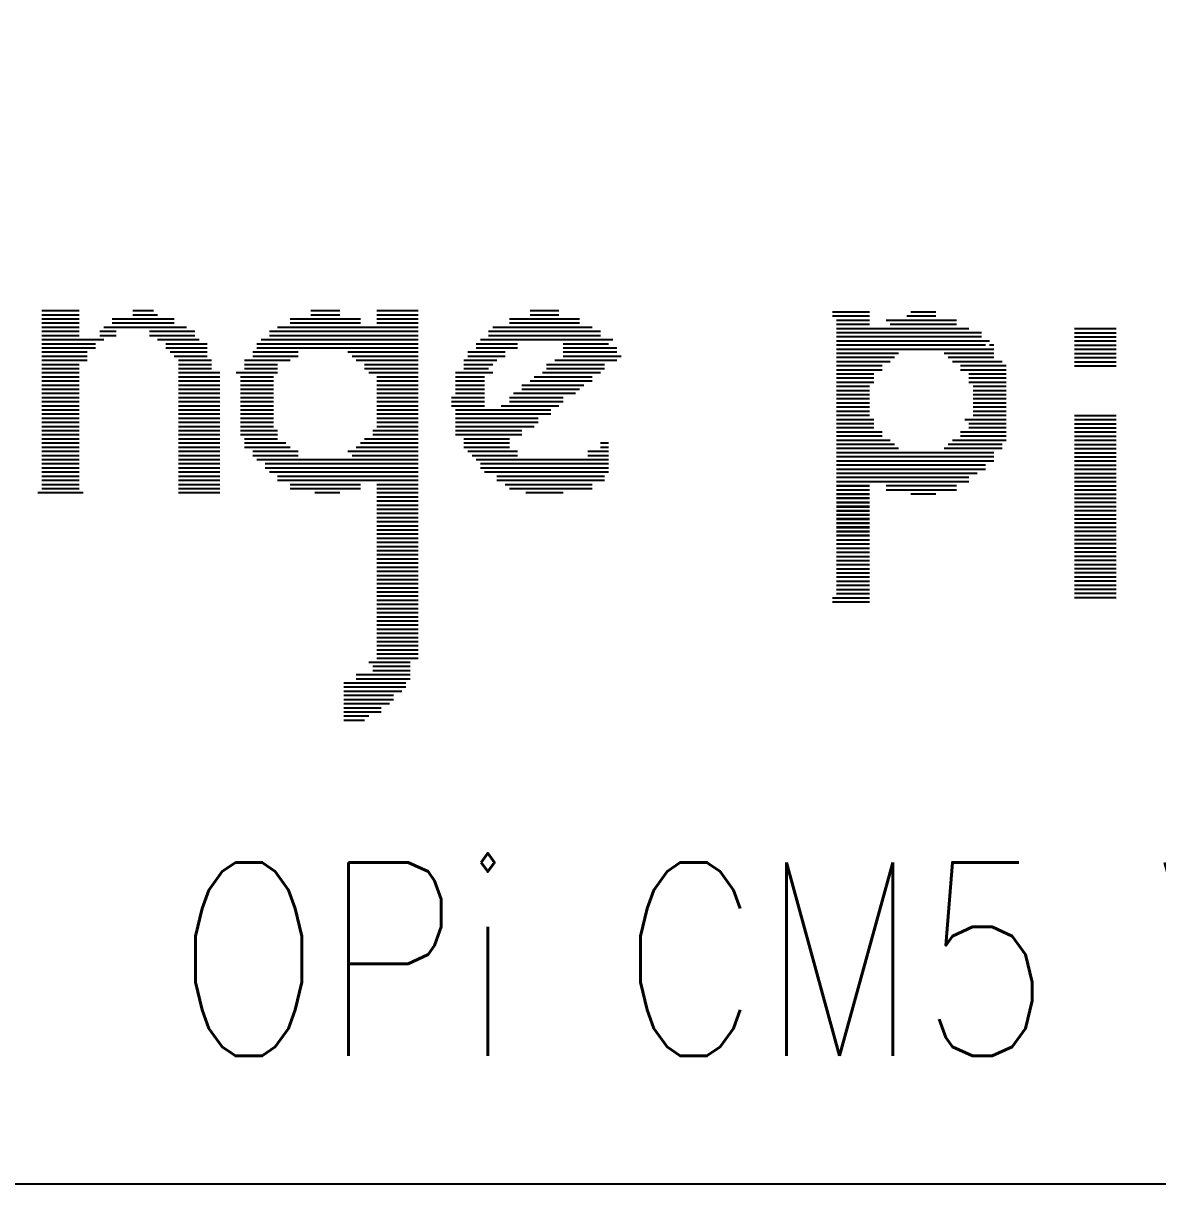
# Model space of a CAD drawing. Extents: x 24 to 162, y 5 to 143.
# Drawn here: x 52.31 to 59.75, y 4.79 to 12.4 of the extents above; entities that cross this region are included whole.
import ezdxf

# ---------------------------------------------------------------- set-up
doc = ezdxf.new("R2010")
doc.units = 0
doc.layers.add('BG_OUTLINE', color=7, linetype='CONTINUOUS')
doc.layers.add('BG_SILKSCREEN_TOP', color=7, linetype='CONTINUOUS')
doc.styles.get("Standard").update_dxf_attribs({"font": 'STANDARD'})

msp = doc.modelspace()

# ---------------------------------------------------------------- linework, layer by layer
at = {"layer": 'BG_OUTLINE'}
msp.add_lwpolyline([(32.12973, 4.786376), (80.129634, 4.786376, 0.414205), (83.629246, 8.286242), (83.629246, 41.286176, 0.414226), (80.129634, 44.786296), (32.12973, 44.786296, 0.414268), (28.629356, 41.286176), (28.629356, 8.286242, 0.414248)], format="xyb", close=True, dxfattribs=at)
at = {"layer": 'BG_SILKSCREEN_TOP'}
for points in [[(52.428902, 10.5156), (52.67325, 10.5156)], [(53.026056, 10.5156), (53.161946, 10.5156)], [(54.193186, 10.5156), (54.383178, 10.5156)], [(54.627272, 10.5156), (54.898798, 10.5156)], [(55.631588, 10.5156), (55.82158, 10.5156)], [(52.428902, 10.488422), (52.67325, 10.488422)], [(52.428902, 10.461498), (52.67325, 10.461498)], [(52.428902, 10.43432), (52.67325, 10.43432)], [(52.89042, 10.461498), (53.297328, 10.461498)], [(52.89042, 10.43432), (53.297328, 10.43432)], [(53.026056, 10.488422), (53.18887, 10.488422)], [(54.057296, 10.461498), (54.518814, 10.461498)], [(54.057296, 10.43432), (54.518814, 10.43432)], [(54.193186, 10.488422), (54.383178, 10.488422)], [(54.627272, 10.488422), (54.898798, 10.488422)], [(54.627272, 10.461498), (54.898798, 10.461498)], [(54.627272, 10.43432), (54.898798, 10.43432)], [(55.495952, 10.461498), (55.957216, 10.461498)], [(55.495952, 10.43432), (55.957216, 10.43432)], [(55.631588, 10.488422), (55.82158, 10.488422)], [(57.615074, 10.507726), (57.859168, 10.507726)], [(57.615074, 10.480548), (57.859168, 10.480548)], [(57.642252, 10.45337), (57.859168, 10.45337)], [(57.96788, 10.45337), (58.429144, 10.45337)], [(58.103516, 10.480548), (58.293508, 10.480548)], [(58.130694, 10.507726), (58.293508, 10.507726)], [(52.428902, 10.407142), (52.67325, 10.407142)], [(52.428902, 10.380218), (52.67325, 10.380218)], [(52.808886, 10.380218), (52.917344, 10.380218)], [(52.836064, 10.407142), (53.378862, 10.407142)], [(53.134768, 10.380218), (53.433218, 10.380218)], [(53.92166, 10.380218), (54.898798, 10.380218)], [(53.976016, 10.407142), (54.898798, 10.407142)], [(55.360062, 10.380218), (56.093106, 10.380218)], [(55.38724, 10.407142), (56.038496, 10.407142)], [(57.642252, 10.426192), (57.859168, 10.426192)], [(57.642252, 10.399014), (58.510678, 10.399014)], [(57.642252, 10.37209), (58.592212, 10.37209)], [(57.995058, 10.426192), (58.429144, 10.426192)], [(59.204352, 10.39749), (59.475624, 10.39749)], [(59.204352, 10.370312), (59.475624, 10.370312)], [(52.428902, 10.352786), (52.67325, 10.352786)], [(52.428902, 10.325862), (52.836064, 10.325862)], [(52.428902, 10.29843), (52.781962, 10.29843)], [(52.808886, 10.352786), (52.917344, 10.352786)], [(53.134768, 10.352786), (53.433218, 10.352786)], [(53.18887, 10.325862), (53.460396, 10.325862)], [(53.243226, 10.29843), (53.514752, 10.29843)], [(53.84038, 10.29843), (54.898798, 10.29843)], [(53.867304, 10.325862), (54.898798, 10.325862)], [(53.92166, 10.352786), (54.898798, 10.352786)], [(55.278782, 10.29843), (55.550054, 10.29843)], [(55.30596, 10.325862), (56.174386, 10.325862)], [(55.360062, 10.352786), (56.093106, 10.352786)], [(55.848758, 10.29843), (56.147208, 10.29843)], [(57.642252, 10.344912), (58.592212, 10.344912)], [(57.642252, 10.317734), (58.646568, 10.317734)], [(57.642252, 10.290556), (58.619136, 10.290556)], [(58.646568, 10.290556), (58.673492, 10.290556)], [(59.204352, 10.343134), (59.475624, 10.343134)], [(59.204352, 10.31621), (59.475624, 10.31621)], [(59.204352, 10.289032), (59.475624, 10.289032)], [(52.428902, 10.271506), (52.781962, 10.271506)], [(52.428902, 10.244328), (52.727352, 10.244328)], [(52.428902, 10.21715), (52.727352, 10.21715)], [(53.243226, 10.271506), (53.514752, 10.271506)], [(53.270404, 10.244328), (53.514752, 10.244328)], [(53.297328, 10.21715), (53.514752, 10.21715)], [(53.813202, 10.244328), (54.111652, 10.244328)], [(53.813202, 10.21715), (54.111652, 10.21715)], [(53.84038, 10.271506), (54.898798, 10.271506)], [(54.43728, 10.244328), (54.898798, 10.244328)], [(54.464712, 10.21715), (54.898798, 10.21715)], [(55.22468, 10.244328), (55.468774, 10.244328)], [(55.22468, 10.21715), (55.468774, 10.21715)], [(55.278782, 10.271506), (55.550054, 10.271506)], [(55.848758, 10.271506), (56.201564, 10.271506)], [(55.848758, 10.244328), (56.201564, 10.244328)], [(55.848758, 10.21715), (56.228488, 10.21715)], [(57.642252, 10.263378), (58.673492, 10.263378)], [(57.642252, 10.2362), (58.04916, 10.2362)], [(57.642252, 10.209022), (58.022236, 10.209022)], [(58.347864, 10.2362), (58.673492, 10.2362)], [(58.375042, 10.209022), (58.673492, 10.209022)], [(59.204352, 10.2616), (59.475624, 10.2616)], [(59.204352, 10.234676), (59.475624, 10.234676)], [(59.204352, 10.207498), (59.475624, 10.207498)], [(52.428902, 10.190226), (52.727352, 10.190226)], [(52.428902, 10.162794), (52.67325, 10.162794)], [(52.428902, 10.13587), (52.67325, 10.13587)], [(53.32476, 10.190226), (53.541676, 10.190226)], [(53.32476, 10.162794), (53.541676, 10.162794)], [(53.32476, 10.13587), (53.541676, 10.13587)], [(53.758846, 10.190226), (54.057296, 10.190226)], [(53.758846, 10.162794), (53.976016, 10.162794)], [(53.758846, 10.13587), (53.976016, 10.13587)], [(54.491636, 10.190226), (54.898798, 10.190226)], [(54.545992, 10.162794), (54.898798, 10.162794)], [(54.545992, 10.13587), (54.898798, 10.13587)], [(55.197248, 10.190226), (55.414418, 10.190226)], [(55.197248, 10.162794), (55.38724, 10.162794)], [(55.197248, 10.13587), (55.360062, 10.13587)], [(55.740046, 10.162794), (56.12003, 10.162794)], [(55.740046, 10.13587), (56.12003, 10.13587)], [(55.794402, 10.190226), (56.201564, 10.190226)], [(57.642252, 10.182098), (57.995058, 10.182098)], [(57.642252, 10.15492), (57.940702, 10.15492)], [(57.642252, 10.127742), (57.940702, 10.127742)], [(58.40222, 10.182098), (58.727848, 10.182098)], [(58.456576, 10.15492), (58.755026, 10.15492)], [(58.456576, 10.127742), (58.755026, 10.127742)], [(59.204352, 10.18032), (59.475624, 10.18032)], [(59.204352, 10.153142), (59.475624, 10.153142)], [(52.428902, 10.108438), (52.67325, 10.108438)], [(52.428902, 10.081514), (52.67325, 10.081514)], [(52.428902, 10.054336), (52.67325, 10.054336)], [(53.32476, 10.108438), (53.596032, 10.108438)], [(53.32476, 10.081514), (53.596032, 10.081514)], [(53.32476, 10.054336), (53.596032, 10.054336)], [(53.704744, 10.108438), (53.976016, 10.108438)], [(53.731668, 10.081514), (53.948838, 10.081514)], [(53.731668, 10.054336), (53.948838, 10.054336)], [(54.57317, 10.108438), (54.898798, 10.108438)], [(54.627272, 10.081514), (54.898798, 10.081514)], [(54.627272, 10.054336), (54.898798, 10.054336)], [(55.143146, 10.108438), (55.38724, 10.108438)], [(55.143146, 10.081514), (55.333138, 10.081514)], [(55.143146, 10.054336), (55.333138, 10.054336)], [(55.631588, 10.054336), (56.038496, 10.054336)], [(55.658766, 10.081514), (56.038496, 10.081514)], [(55.713122, 10.108438), (56.093106, 10.108438)], [(57.642252, 10.100564), (57.8866, 10.100564)], [(57.642252, 10.07364), (57.8866, 10.07364)], [(58.510678, 10.100564), (58.755026, 10.100564)], [(58.510678, 10.07364), (58.755026, 10.07364)], [(52.428902, 10.027158), (52.67325, 10.027158)], [(52.428902, 9.99998), (52.67325, 9.99998)], [(53.32476, 10.027158), (53.596032, 10.027158)], [(53.32476, 9.99998), (53.596032, 9.99998)], [(53.731668, 10.027158), (53.948838, 10.027158)], [(53.731668, 9.99998), (53.948838, 9.99998)], [(54.627272, 10.027158), (54.898798, 10.027158)], [(54.627272, 9.99998), (54.898798, 9.99998)], [(55.143146, 10.027158), (55.333138, 10.027158)], [(55.143146, 9.99998), (55.333138, 9.99998)], [(55.577232, 10.027158), (55.984394, 10.027158)], [(55.577232, 9.99998), (55.957216, 9.99998)], [(57.642252, 10.046208), (57.8866, 10.046208)], [(57.642252, 10.01903), (57.859168, 10.01903)], [(57.642252, 9.992106), (57.859168, 9.992106)], [(58.510678, 10.046208), (58.755026, 10.046208)], [(58.537856, 10.01903), (58.755026, 10.01903)], [(58.537856, 9.992106), (58.755026, 9.992106)], [(52.428902, 9.973056), (52.67325, 9.973056)], [(52.428902, 9.945878), (52.67325, 9.945878)], [(52.428902, 9.918446), (52.67325, 9.918446)], [(53.32476, 9.973056), (53.596032, 9.973056)], [(53.32476, 9.945878), (53.596032, 9.945878)], [(53.32476, 9.918446), (53.596032, 9.918446)], [(53.731668, 9.973056), (53.948838, 9.973056)], [(53.731668, 9.945878), (53.948838, 9.945878)], [(53.731668, 9.918446), (53.948838, 9.918446)], [(54.627272, 9.973056), (54.898798, 9.973056)], [(54.627272, 9.945878), (54.898798, 9.945878)], [(54.627272, 9.918446), (54.898798, 9.918446)], [(55.115968, 9.945878), (55.333138, 9.945878)], [(55.115968, 9.918446), (55.333138, 9.918446)], [(55.143146, 9.973056), (55.333138, 9.973056)], [(55.495952, 9.945878), (55.848758, 9.945878)], [(55.495952, 9.918446), (55.848758, 9.918446)], [(55.52313, 9.973056), (55.930038, 9.973056)], [(57.642252, 9.964928), (57.859168, 9.964928)], [(57.642252, 9.93775), (57.859168, 9.93775)], [(57.642252, 9.910572), (57.859168, 9.910572)], [(58.537856, 9.964928), (58.755026, 9.964928)], [(58.537856, 9.93775), (58.755026, 9.93775)], [(58.537856, 9.910572), (58.755026, 9.910572)], [(52.428902, 9.891776), (52.67325, 9.891776)], [(52.428902, 9.864344), (52.67325, 9.864344)], [(52.428902, 9.837166), (52.67325, 9.837166)], [(53.32476, 9.891776), (53.596032, 9.891776)], [(53.32476, 9.864344), (53.596032, 9.864344)], [(53.32476, 9.837166), (53.596032, 9.837166)], [(53.731668, 9.891776), (53.948838, 9.891776)], [(53.731668, 9.864344), (53.948838, 9.864344)], [(53.731668, 9.837166), (53.948838, 9.837166)], [(54.627272, 9.891776), (54.898798, 9.891776)], [(54.627272, 9.864344), (54.898798, 9.864344)], [(54.627272, 9.837166), (54.898798, 9.837166)], [(55.115968, 9.891776), (55.333138, 9.891776)], [(55.143146, 9.864344), (55.767224, 9.864344)], [(55.143146, 9.837166), (55.767224, 9.837166)], [(55.441596, 9.891776), (55.82158, 9.891776)], [(57.642252, 9.883648), (57.859168, 9.883648)], [(57.642252, 9.856216), (57.859168, 9.856216)], [(57.642252, 9.829038), (57.859168, 9.829038)], [(58.537856, 9.883648), (58.755026, 9.883648)], [(58.537856, 9.856216), (58.755026, 9.856216)], [(58.537856, 9.829038), (58.755026, 9.829038)], [(59.204352, 9.827768), (59.475624, 9.827768)], [(52.428902, 9.809988), (52.67325, 9.809988)], [(52.428902, 9.783064), (52.67325, 9.783064)], [(52.428902, 9.755886), (52.67325, 9.755886)], [(53.32476, 9.809988), (53.596032, 9.809988)], [(53.32476, 9.783064), (53.596032, 9.783064)], [(53.32476, 9.755886), (53.596032, 9.755886)], [(53.731668, 9.809988), (53.948838, 9.809988)], [(53.731668, 9.783064), (53.948838, 9.783064)], [(53.731668, 9.755886), (53.948838, 9.755886)], [(54.627272, 9.809988), (54.898798, 9.809988)], [(54.627272, 9.783064), (54.898798, 9.783064)], [(54.627272, 9.755886), (54.898798, 9.755886)], [(55.143146, 9.809988), (55.685944, 9.809988)], [(55.143146, 9.783064), (55.685944, 9.783064)], [(55.143146, 9.755886), (55.658766, 9.755886)], [(57.642252, 9.802114), (57.8866, 9.802114)], [(57.642252, 9.774936), (57.8866, 9.774936)], [(57.642252, 9.747758), (57.8866, 9.747758)], [(58.4835, 9.802114), (58.755026, 9.802114)], [(58.510678, 9.774936), (58.755026, 9.774936)], [(58.510678, 9.747758), (58.755026, 9.747758)], [(59.204352, 9.80059), (59.475624, 9.80059)], [(59.204352, 9.773412), (59.475624, 9.773412)], [(52.428902, 9.728708), (52.67325, 9.728708)], [(52.428902, 9.701784), (52.67325, 9.701784)], [(52.428902, 9.674352), (52.67325, 9.674352)], [(53.32476, 9.728708), (53.596032, 9.728708)], [(53.32476, 9.701784), (53.596032, 9.701784)], [(53.32476, 9.674352), (53.596032, 9.674352)], [(53.731668, 9.728708), (53.976016, 9.728708)], [(53.731668, 9.701784), (53.976016, 9.701784)], [(53.758846, 9.674352), (53.976016, 9.674352)], [(54.545992, 9.674352), (54.898798, 9.674352)], [(54.600348, 9.728708), (54.898798, 9.728708)], [(54.600348, 9.701784), (54.898798, 9.701784)], [(55.143146, 9.728708), (55.577232, 9.728708)], [(55.143146, 9.701784), (55.577232, 9.701784)], [(55.197248, 9.674352), (55.495952, 9.674352)], [(57.642252, 9.72058), (57.940702, 9.72058)], [(57.642252, 9.693656), (57.940702, 9.693656)], [(58.456576, 9.72058), (58.755026, 9.72058)], [(58.456576, 9.693656), (58.755026, 9.693656)], [(59.204352, 9.746488), (59.475624, 9.746488)], [(59.204352, 9.719056), (59.475624, 9.719056)], [(59.204352, 9.692132), (59.475624, 9.692132)], [(52.428902, 9.64692), (52.67325, 9.64692)], [(52.428902, 9.619996), (52.67325, 9.619996)], [(53.32476, 9.64692), (53.596032, 9.64692)], [(53.32476, 9.619996), (53.596032, 9.619996)], [(53.758846, 9.64692), (54.030372, 9.64692)], [(53.758846, 9.619996), (54.057296, 9.619996)], [(54.491636, 9.619996), (54.898798, 9.619996)], [(54.518814, 9.64692), (54.898798, 9.64692)], [(55.197248, 9.64692), (55.495952, 9.64692)], [(55.197248, 9.619996), (55.495952, 9.619996)], [(56.093106, 9.64692), (56.147208, 9.64692)], [(56.093106, 9.619996), (56.147208, 9.619996)], [(57.642252, 9.666224), (57.995058, 9.666224)], [(57.642252, 9.639046), (58.022236, 9.639046)], [(57.642252, 9.612122), (58.04916, 9.612122)], [(58.347864, 9.612122), (58.727848, 9.612122)], [(58.375042, 9.639046), (58.727848, 9.639046)], [(58.40222, 9.666224), (58.755026, 9.666224)], [(59.204352, 9.6647), (59.475624, 9.6647)], [(59.204352, 9.637776), (59.475624, 9.637776)], [(59.204352, 9.610598), (59.475624, 9.610598)], [(52.428902, 9.593072), (52.67325, 9.593072)], [(52.428902, 9.56564), (52.67325, 9.56564)], [(52.428902, 9.538716), (52.67325, 9.538716)], [(53.32476, 9.593072), (53.596032, 9.593072)], [(53.32476, 9.56564), (53.596032, 9.56564)], [(53.32476, 9.538716), (53.596032, 9.538716)], [(53.813202, 9.593072), (54.111652, 9.593072)], [(53.813202, 9.56564), (54.111652, 9.56564)], [(53.84038, 9.538716), (54.898798, 9.538716)], [(54.43728, 9.593072), (54.898798, 9.593072)], [(54.464712, 9.56564), (54.898798, 9.56564)], [(55.22468, 9.593072), (55.550054, 9.593072)], [(55.251604, 9.56564), (55.550054, 9.56564)], [(55.278782, 9.538716), (56.147208, 9.538716)], [(56.011572, 9.593072), (56.147208, 9.593072)], [(56.011572, 9.56564), (56.147208, 9.56564)], [(57.642252, 9.584944), (58.673492, 9.584944)], [(57.642252, 9.557766), (58.673492, 9.557766)], [(57.642252, 9.530588), (58.673492, 9.530588)], [(59.204352, 9.58342), (59.475624, 9.58342)], [(59.204352, 9.556496), (59.475624, 9.556496)], [(59.204352, 9.529064), (59.475624, 9.529064)], [(52.428902, 9.511792), (52.67325, 9.511792)], [(52.428902, 9.48436), (52.67325, 9.48436)], [(52.428902, 9.457436), (52.67325, 9.457436)], [(53.32476, 9.511792), (53.596032, 9.511792)], [(53.32476, 9.48436), (53.596032, 9.48436)], [(53.32476, 9.457436), (53.596032, 9.457436)], [(53.894736, 9.511792), (54.898798, 9.511792)], [(53.894736, 9.48436), (54.898798, 9.48436)], [(53.92166, 9.457436), (54.898798, 9.457436)], [(55.30596, 9.511792), (56.147208, 9.511792)], [(55.30596, 9.48436), (56.147208, 9.48436)], [(55.333138, 9.457436), (56.147208, 9.457436)], [(57.642252, 9.503664), (58.619136, 9.503664)], [(57.642252, 9.476232), (58.619136, 9.476232)], [(57.642252, 9.449308), (58.565034, 9.449308)], [(59.204352, 9.50214), (59.475624, 9.50214)], [(59.204352, 9.474708), (59.475624, 9.474708)], [(59.204352, 9.447784), (59.475624, 9.447784)], [(52.428902, 9.430004), (52.67325, 9.430004)], [(52.428902, 9.40308), (52.67325, 9.40308)], [(52.428902, 9.375648), (52.67325, 9.375648)], [(53.32476, 9.430004), (53.596032, 9.430004)], [(53.32476, 9.40308), (53.596032, 9.40308)], [(53.32476, 9.375648), (53.596032, 9.375648)], [(53.976016, 9.430004), (54.898798, 9.430004)], [(53.976016, 9.40308), (54.898798, 9.40308)], [(54.057296, 9.375648), (54.518814, 9.375648)], [(54.627272, 9.375648), (54.898798, 9.375648)], [(55.414418, 9.430004), (56.12003, 9.430004)], [(55.414418, 9.40308), (56.12003, 9.40308)], [(55.468774, 9.375648), (56.038496, 9.375648)], [(57.642252, 9.42213), (58.510678, 9.42213)], [(57.642252, 9.394952), (58.510678, 9.394952)], [(57.642252, 9.367774), (57.859168, 9.367774)], [(57.96788, 9.367774), (58.429144, 9.367774)], [(59.204352, 9.420606), (59.475624, 9.420606)], [(59.204352, 9.393428), (59.475624, 9.393428)], [(59.204352, 9.366504), (59.475624, 9.366504)], [(52.401978, 9.3218), (52.700428, 9.3218)], [(52.428902, 9.348724), (52.67325, 9.348724)], [(53.32476, 9.348724), (53.596032, 9.348724)], [(53.32476, 9.3218), (53.596032, 9.3218)], [(54.057296, 9.348724), (54.518814, 9.348724)], [(54.220364, 9.3218), (54.383178, 9.3218)], [(54.627272, 9.348724), (54.898798, 9.348724)], [(54.627272, 9.3218), (54.898798, 9.3218)], [(54.627272, 9.294368), (54.898798, 9.294368)], [(55.495952, 9.348724), (56.038496, 9.348724)], [(55.60441, 9.3218), (55.848758, 9.3218)], [(57.642252, 9.365742), (57.859168, 9.365742)], [(57.642252, 9.340596), (57.859168, 9.340596)], [(57.642252, 9.338564), (57.859168, 9.338564)], [(57.642252, 9.313672), (57.859168, 9.313672)], [(57.642252, 9.31164), (57.859168, 9.31164)], [(57.96788, 9.340596), (58.429144, 9.340596)], [(58.130694, 9.313672), (58.293508, 9.313672)], [(59.204352, 9.339072), (59.475624, 9.339072)], [(59.204352, 9.312148), (59.475624, 9.312148)], [(54.627272, 9.267444), (54.898798, 9.267444)], [(54.627272, 9.240012), (54.898798, 9.240012)], [(57.642252, 9.28624), (57.859168, 9.28624)], [(57.642252, 9.284208), (57.859168, 9.284208)], [(57.642252, 9.259316), (57.859168, 9.259316)], [(57.642252, 9.256014), (57.859168, 9.256014)], [(57.642252, 9.232138), (57.859168, 9.232138)], [(57.642252, 9.22909), (57.859168, 9.22909)], [(59.204352, 9.28497), (59.475624, 9.28497)], [(59.204352, 9.257792), (59.475624, 9.257792)], [(59.204352, 9.23036), (59.475624, 9.23036)], [(54.627272, 9.212834), (54.898798, 9.212834)], [(54.627272, 9.185656), (54.898798, 9.185656)], [(54.627272, 9.158732), (54.898798, 9.158732)], [(57.642252, 9.20496), (57.859168, 9.20496)], [(57.642252, 9.201912), (57.859168, 9.201912)], [(57.642252, 9.177782), (57.859168, 9.177782)], [(57.642252, 9.17448), (57.859168, 9.17448)], [(57.642252, 9.150604), (57.859168, 9.150604)], [(57.642252, 9.147556), (57.859168, 9.147556)], [(59.204352, 9.20369), (59.475624, 9.20369)], [(59.204352, 9.176512), (59.475624, 9.176512)], [(59.204352, 9.14908), (59.475624, 9.14908)], [(54.627272, 9.131554), (54.898798, 9.131554)], [(54.627272, 9.104376), (54.898798, 9.104376)], [(54.627272, 9.077452), (54.898798, 9.077452)], [(57.642252, 9.12368), (57.859168, 9.12368)], [(57.642252, 9.120378), (57.859168, 9.120378)], [(57.642252, 9.096248), (57.859168, 9.096248)], [(57.642252, 9.0932), (57.859168, 9.0932)], [(57.642252, 9.069324), (57.859168, 9.069324)], [(57.642252, 9.066022), (57.859168, 9.066022)], [(59.204352, 9.122156), (59.475624, 9.122156)], [(59.204352, 9.094978), (59.475624, 9.094978)], [(59.204352, 9.0678), (59.475624, 9.0678)], [(54.627272, 9.05002), (54.898798, 9.05002)], [(54.627272, 9.022842), (54.898798, 9.022842)], [(54.627272, 8.995664), (54.898798, 8.995664)], [(57.642252, 9.042146), (57.859168, 9.042146)], [(57.642252, 9.039098), (57.859168, 9.039098)], [(57.642252, 9.01192), (57.859168, 9.01192)], [(59.204352, 9.040622), (59.475624, 9.040622)], [(59.204352, 9.013698), (59.475624, 9.013698)], [(59.204352, 8.98652), (59.475624, 8.98652)], [(54.627272, 8.968486), (54.898798, 8.968486)], [(54.627272, 8.941562), (54.898798, 8.941562)], [(54.627272, 8.914384), (54.898798, 8.914384)], [(57.642252, 8.984742), (57.859168, 8.984742)], [(57.642252, 8.957818), (57.859168, 8.957818)], [(57.642252, 8.930386), (57.859168, 8.930386)], [(59.204352, 8.959088), (59.475624, 8.959088)], [(59.204352, 8.932164), (59.475624, 8.932164)], [(54.627272, 8.887206), (54.898798, 8.887206)], [(54.627272, 8.860282), (54.898798, 8.860282)], [(57.642252, 8.903208), (57.859168, 8.903208)], [(57.642252, 8.87603), (57.859168, 8.87603)], [(57.642252, 8.849106), (57.859168, 8.849106)], [(59.204352, 8.904986), (59.475624, 8.904986)], [(59.204352, 8.877808), (59.475624, 8.877808)], [(59.204352, 8.85063), (59.475624, 8.85063)], [(54.627272, 8.833104), (54.898798, 8.833104)], [(54.627272, 8.805672), (54.898798, 8.805672)], [(54.627272, 8.778494), (54.898798, 8.778494)], [(57.642252, 8.821928), (57.859168, 8.821928)], [(57.642252, 8.79475), (57.859168, 8.79475)], [(57.642252, 8.767826), (57.859168, 8.767826)], [(59.204352, 8.823706), (59.475624, 8.823706)], [(59.204352, 8.796274), (59.475624, 8.796274)], [(59.204352, 8.76935), (59.475624, 8.76935)], [(54.627272, 8.75157), (54.898798, 8.75157)], [(54.627272, 8.724392), (54.898798, 8.724392)], [(54.627272, 8.697214), (54.898798, 8.697214)], [(57.642252, 8.740394), (57.859168, 8.740394)], [(57.642252, 8.713216), (57.859168, 8.713216)], [(57.642252, 8.686038), (57.859168, 8.686038)], [(59.204352, 8.742172), (59.475624, 8.742172)], [(59.204352, 8.714994), (59.475624, 8.714994)], [(59.204352, 8.687816), (59.475624, 8.687816)], [(54.627272, 8.67029), (54.898798, 8.67029)], [(54.627272, 8.643112), (54.898798, 8.643112)], [(54.627272, 8.61568), (54.898798, 8.61568)], [(57.615074, 8.631936), (57.859168, 8.631936)], [(57.615074, 8.604758), (57.859168, 8.604758)], [(57.642252, 8.659114), (57.859168, 8.659114)], [(59.204352, 8.660638), (59.475624, 8.660638)], [(59.204352, 8.633714), (59.475624, 8.633714)], [(54.627272, 8.588502), (54.898798, 8.588502)], [(54.627272, 8.561578), (54.898798, 8.561578)], [(54.627272, 8.5344), (54.898798, 8.5344)], [(54.627272, 8.507222), (54.898798, 8.507222)], [(54.627272, 8.480298), (54.898798, 8.480298)], [(54.627272, 8.45312), (54.898798, 8.45312)], [(54.627272, 8.425942), (54.898798, 8.425942)], [(54.627272, 8.39851), (54.898798, 8.39851)], [(54.627272, 8.371586), (54.898798, 8.371586)], [(54.627272, 8.344408), (54.898798, 8.344408)], [(54.627272, 8.31723), (54.898798, 8.31723)], [(54.627272, 8.290306), (54.898798, 8.290306)], [(54.627272, 8.263128), (54.898798, 8.263128)], [(54.627272, 8.23595), (54.898798, 8.23595)], [(54.57317, 8.209026), (54.844696, 8.209026)], [(54.600348, 8.181848), (54.844696, 8.181848)], [(54.600348, 8.154416), (54.844696, 8.154416)], [(54.410356, 8.073136), (54.817264, 8.073136)], [(54.491636, 8.127238), (54.844696, 8.127238)], [(54.491636, 8.10006), (54.844696, 8.10006)], [(54.410356, 8.045958), (54.817264, 8.045958)], [(54.410356, 8.01878), (54.790086, 8.01878)], [(54.410356, 7.991856), (54.735984, 7.991856)], [(54.410356, 7.964424), (54.735984, 7.964424)], [(54.410356, 7.937246), (54.708806, 7.937246)], [(54.410356, 7.910068), (54.654704, 7.910068)], [(54.410356, 7.883144), (54.654704, 7.883144)], [(54.410356, 7.855966), (54.57317, 7.855966)], [(54.410356, 7.828788), (54.545992, 7.828788)]]:
    msp.add_lwpolyline(points, dxfattribs=at)

# ---------------------------------------------------------------- texts
at = {"layer": 'BG_SILKSCREEN_TOP', "width": 0.8782}
msp.add_text('OPi CM5 V1.0', height=1.27, dxfattribs=at).set_placement((53.307488, 5.62483))

doc.saveas('drawing.dxf')
